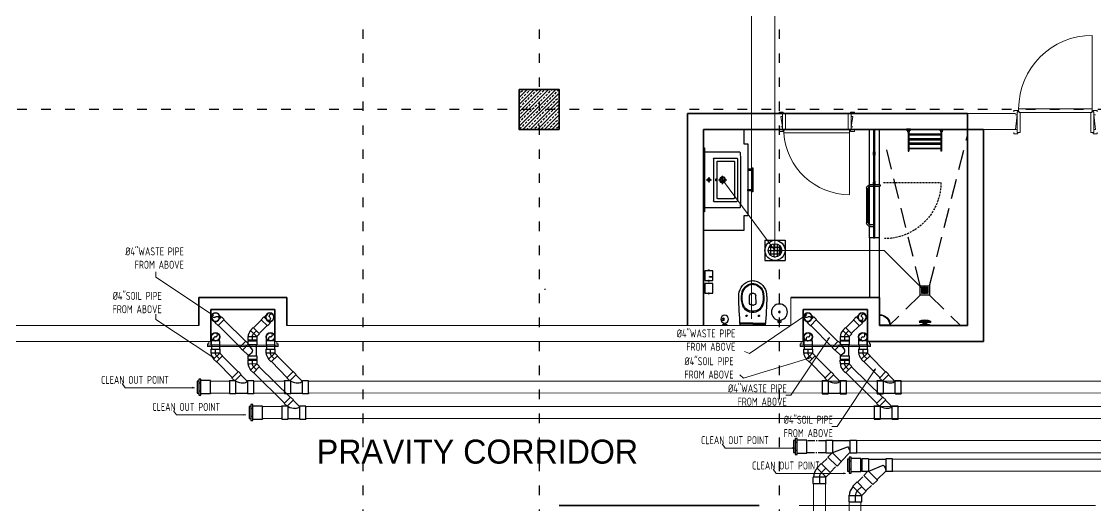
# Model space of a CAD drawing. Header units: millimetres. Extents: x 626118 to 667468, y 4481694 to 4492717.
# Drawn here: x 637444 to 638785, y 4490944 to 4491549 of the extents above; entities that cross this region are included whole.
import ezdxf

# ---------------------------------------------------------------- set-up
doc = ezdxf.new("R2010")
doc.units = ezdxf.units.MM
for name, pattern in [('ACAD_ISO03W100', [30, 12, -18]), ('CENTER2', [1.125, 0.75, -0.125, 0.125, -0.125]), ('DUZ', [500, 500]), ('HIDDEN', [0.375, 0.25, -0.125]), ('HIDDEN2', [0.1875, 0.125, -0.0625])]:
    doc.linetypes.add(name, pattern=pattern)
doc.layers.get('0').update_dxf_attribs({"color": 1, "linetype": 'DUZ'})
for name, color, linetype in [('0 MC MAHAL', 94, 'Continuous'), ('a_cam', 161, 'Continuous'), ('a_gorunus', 233, 'Continuous'), ('a_mobilya', 1, 'Continuous'), ('a_mobilya_tarama', 253, 'Continuous'), ('a_seramik', 241, 'Continuous'), ('a_seramik_tarama', 85, 'Continuous'), ('a_vitrifiye', 195, 'Continuous'), ('DR-TEXT', 3, 'Continuous'), ('DR-WASTE PIPE', 5, 'CENTER2'), ('KOLTAR_F', 145, 'Continuous'), ('PLUM FIT', 7, 'Continuous'), ('PVC', 3, 'Continuous')]:
    doc.layers.add(name, color=color, linetype=linetype)
for name, color, linetype, lineweight in [('DUVAR', 7, 'Continuous', 35), ('iç duvar', 7, 'Continuous', 50), ('KAPEN', 151, 'Continuous', 9), ('KOLON_F', 3, 'Continuous', 35), ('sabt_tef', 181, 'Continuous', 30)]:
    doc.layers.add(name, color=color, linetype=linetype, lineweight=lineweight)
doc.styles.add('din.shx', font='din.shx', dxfattribs={"width": 0.7})

# ---------------------------------------------------------------- blocks, each defined once
blk = doc.blocks.new('K210')
for p, q in [((0.04, 0.985), (0.04, 0.032)), ((0.04, 0.032), (0.047, 0.032)), ((0.047, 0.032), (0.047, 0.022)), ((0.047, 0.022), (0.953, 0.022)), ((0.953, 0.032), (0.96, 0.032)), ((0.953, 0.022), (0.953, 0.032)), ((0.96, 0.032), (0.96, 0.065))]:
    blk.add_line(p, q)
for points in [[(-0.02, 0.03), (-0.02, 0.045), (0.03, 0.045), (0.03, 0.03)], [(0.04, 0.065), (0.96, 0.065)], [(1.02, 0.03), (1.02, 0.045), (0.97, 0.045), (0.97, 0.03)], [(0.02, -0.19), (0, -0.19), (0.02, -0.01), (0, -0.01)], [(0.98, -0.19), (1, -0.19), (0.98, -0.01), (1, -0.01)], [(-0.02, -0.23), (-0.02, -0.245), (0.03, -0.245), (0.03, -0.23)], [(1.02, -0.23), (1.02, -0.245), (0.97, -0.245), (0.97, -0.23)]]:
    blk.add_lwpolyline(points)
for points in [[(0.02, 0.03), (0.045, 0.03), (0.045, 0.02), (0.06, 0.02), (0.06, -0.23), (0.02, -0.23)], [(0.98, 0.03), (0.955, 0.03), (0.955, 0.02), (0.94, 0.02), (0.94, -0.23), (0.98, -0.23)]]:
    blk.add_lwpolyline(points, close=True)
blk.add_arc((0.04, 0.065), 0.92, 0, 90)
blk = doc.blocks.new('PVC6')
for p, q in [((-86.5, 82.5), (-93, 82.5)), ((0, 82.5), (6.5, 82.5)), ((-86.5, -82.5), (-93, -82.5)), ((0, -82.5), (6.5, -82.5))]:
    blk.add_line(p, q)
blk.add_lwpolyline([(0, -89), (0, 89), (-81.5, 89, 0.4142136), (-86.5, 84), (-86.5, -84, 0.4142136), (-81.5, -89)], format="xyb", close=True)
blk = doc.blocks.new('P456')
at = {"color": 8}
blk.add_lwpolyline([(88, 88), (27, 27, 0.198912), (0, -38), (0, -124)], format="xyb", dxfattribs=at)
blk.add_arc((91, -38), 173, 135, 180)
for p, rotation in [((88, 88), 45), ((0, -124), 270)]:
    blk.add_blockref('PVC6', p, dxfattribs=dict(rotation=rotation))
blk = doc.blocks.new('PY6')
for p, q in [((-83, 204), (-83, -38)), ((202, 86), (82, -34))]:
    blk.add_line(p, q)
at = {"color": 9}
blk.add_line((82, 199), (0, 0), dxfattribs=at)
blk.add_arc((82, 82), 117, 225, 270, dxfattribs=at)
for p, rotation in [((0, 290), 90), ((205, 205), 45), ((0, -125), 270)]:
    blk.add_blockref('PVC6', p, dxfattribs=dict(rotation=rotation))
blk = doc.blocks.new('PVC4')
for p, q in [((-55, 57), (-60, 57)), ((0, 57), (5, 57)), ((-55, -57), (-60, -57)), ((0, -57), (5, -57))]:
    blk.add_line(p, q)
blk.add_lwpolyline([(0, -62), (0, 62), (-55, 62), (-55, -62)], close=True)
blk = doc.blocks.new('PY64')
for p, q in [((-82, 162), (-82, 2)), ((79, -1), (171, 91))]:
    blk.add_line(p, q)
at = {"color": 9}
for centre, radius, start, end in [((298, 60), 238, 154.7041, 180), ((142, 60), 82.9, 180, 223.6032)]:
    blk.add_arc(centre, radius, start, end, dxfattribs=at)
for name, p, rotation in [('PVC6', (0, 248), 90), ('PVC4', (170, 170), 44.9999999999999), ('PVC6', (0, -84), 270)]:
    blk.add_blockref(name, p, dxfattribs=dict(rotation=rotation))
blk = doc.blocks.new('P454')
at = {"color": 8}
blk.add_lwpolyline([(57, 57), (18, 18, 0.198912), (0, -25), (0, -80)], format="xyb", dxfattribs=at)
blk.add_arc((60, -25), 117, 135, 180)
for p, rotation in [((57, 57), 45), ((0, -80), 270)]:
    blk.add_blockref('PVC4', p, dxfattribs=dict(rotation=rotation))
blk = doc.blocks.new('P904A')
for p, q in [((-57, -57), (-57, -24)), ((57, -57), (57, -24))]:
    blk.add_line(p, q)
blk.add_circle((0, 0), 62)
at = {"color": 9}
blk.add_circle((0, 0), 57, dxfattribs=at)
for centre, start, end in [((0, -28), 90, 270), ((0, 28), 270, 90)]:
    blk.add_arc(centre, 28.5, start, end, dxfattribs=at)
at = {"rotation": 270}
blk.add_blockref('PVC4', (0, -112), dxfattribs=at)
blk = doc.blocks.new('PY4')
for p, q in [((-57, -27), (-57, 129)), ((0, 57), (51, 129)), ((57, -24), (139, 58))]:
    blk.add_line(p, q)
blk.add_arc((86, 57), 85.5, 180, 250.5288)
for p, rotation in [((0, 184), 90), ((137, 137), 45), ((0, -82), 270)]:
    blk.add_blockref('PVC4', p, dxfattribs=dict(rotation=rotation))
blk = doc.blocks.new('A$Cd5ec20cc')
at = {"layer": 'DR-WASTE PIPE', "linetype": 'Continuous', "lineweight": 18, "ltscale": 12}
for p, q in [((18.4, 123.8), (44.9, 97.4)), ((64.7, 123.6), (55.1, 114)), ((37.8, 90.3), (11.4, 116.8)), ((71.8, 116.5), (62.3, 107.2)), ((55.5, 57.9), (93.5, 20.2)), ((62.5, 65), (100.9, 27.5))]:
    blk.add_line(p, q, dxfattribs=at)
at = {"layer": 'PVC'}
for name, p, xscale, yscale, zscale, rotation in [('P904A', (7.7, 127.5), -0.08748200112126518, 0.08748200112126518, 0.08748200112126518, 45.1343432630909), ('P904A', (75.5, 127.3), -0.08748200112126518, 0.08748200112126518, 0.08748200112126518, 314.7932117919452), ('P454', (53.7, 105.5), -0.08762939043845827, 0.08762939043845827, 0.08762939043845827, 135.0000000107184), ('P454', (53.7, 66.7), -0.08762939043845827, 0.08762939043845827, 0.08762939043845827, 180.2529245815914), ('PY64', (112.9, 8.1), 0.090881797833463, 0.090881797833463, 0.090881797833463, 89.99999999999999)]:
    blk.add_blockref(name, p, dxfattribs=dict(at, xscale=xscale, yscale=yscale, zscale=zscale, rotation=rotation))
at = {"layer": 'PVC', "xscale": -0.08755647272676778, "yscale": 0.08755647272676778, "zscale": 0.08755647272676778}
blk.add_blockref('PY4', (53.7, 81.5), dxfattribs=at)
blk = doc.blocks.new('PFS4-M')
at = {"color": 9}
for p, q in [((34, 38), (16, 38)), ((34, -38), (16, -38))]:
    blk.add_line(p, q, dxfattribs=at)
for p, q in [((127, 62), (34, 62)), ((127, -62), (127, 62)), ((127, 57), (132, 57)), ((34, -62), (127, -62)), ((127, -57), (132, -57))]:
    blk.add_line(p, q)
blk.add_lwpolyline([(16, 57), (0, 57), (0, -57), (16, -57)])
blk.add_lwpolyline([(34, -76), (34, 76), (16, 76), (16, -76)], close=True)
blk = doc.blocks.new('A$C9070866a')
at = {"layer": 'iç duvar', "color": 1, "linetype": 'Continuous', "lineweight": 5}
for p, q in [((54.5, 72.2, 0), (6.4, 0)), ((54.5, 72.2, 0), (52.5, 70.3)), ((54.5, 72.2, 0), (53.4, 69.6)), ((6.4, 0), (0, 0))]:
    blk.add_line(p, q, dxfattribs=at)
blk = doc.blocks.new('new block')
at = {"layer": 'KAPEN'}
for p, q in [((105202.053, 48261.86), (105202.02, 48261.86)), ((105202.053, 48261.853), (105202.053, 48261.86)), ((105202.063, 48261.853), (105202.053, 48261.853)), ((105202.063, 48261.047), (105202.063, 48261.853)), ((105201.25, 48261.04), (105202.053, 48261.04)), ((105202.053, 48261.047), (105202.063, 48261.047)), ((105202.053, 48261.04), (105202.053, 48261.047))]:
    blk.add_line(p, q, dxfattribs=at)
for points in [[(105202.02, 48261.04), (105202.02, 48261.86)], [(105202.055, 48261.92), (105202.04, 48261.92), (105202.04, 48261.87), (105202.055, 48261.87)], [(105202.225, 48261.88), (105202.225, 48261.9), (105202.095, 48261.88), (105202.095, 48261.9)], [(105202.265, 48261.92), (105202.28, 48261.92), (105202.28, 48261.87), (105202.265, 48261.87)], [(105202.055, 48260.98), (105202.04, 48260.98), (105202.04, 48261.03), (105202.055, 48261.03)], [(105202.225, 48261.02), (105202.225, 48261), (105202.095, 48261.02), (105202.095, 48261)], [(105202.265, 48260.98), (105202.28, 48260.98), (105202.28, 48261.03), (105202.265, 48261.03)]]:
    blk.add_lwpolyline(points, dxfattribs=at)
for points in [[(105202.055, 48261.88), (105202.055, 48261.855), (105202.065, 48261.855), (105202.065, 48261.84), (105202.265, 48261.84), (105202.265, 48261.88)], [(105202.055, 48261.02), (105202.055, 48261.045), (105202.065, 48261.045), (105202.065, 48261.06), (105202.265, 48261.06), (105202.265, 48261.02)]]:
    blk.add_lwpolyline(points, close=True, dxfattribs=at)
blk.add_arc((105202.071, 48261.04), 0.822, 93.6023, 180, dxfattribs=at)
blk = doc.blocks.new('urejjnjf')
at = {"layer": 'sabt_tef'}
for p, q in [((104450.066, 49042.304), (104449.756, 49042.304)), ((104449.911, 49042.284), (104449.756, 49042.284)), ((104449.911, 49042.276), (104449.756, 49042.276)), ((104449.911, 49042.284), (104450.066, 49042.284)), ((104449.911, 49042.276), (104450.066, 49042.276)), ((104449.846, 49042.184), (104449.822, 49042.184)), ((104449.834, 49042.195), (104449.834, 49042.184)), ((104449.834, 49042.173), (104449.834, 49042.184)), ((104449.976, 49042.184), (104450.001, 49042.184)), ((104449.989, 49042.195), (104449.989, 49042.184)), ((104449.989, 49042.173), (104449.989, 49042.184)), ((104449.87, 49042.02), (104449.872, 49041.935)), ((104449.911, 49042.051), (104449.9, 49042.051)), ((104449.911, 49042.051), (104449.923, 49042.051)), ((104449.953, 49042.02), (104449.95, 49041.935)), ((104449.911, 49041.901), (104449.907, 49041.901)), ((104449.907, 49041.901), (104449.911, 49041.901)), ((104449.915, 49041.901), (104449.911, 49041.901)), ((104449.911, 49041.901), (104449.915, 49041.901))]:
    blk.add_line(p, q, dxfattribs=at)
for centre, major_axis, start_param, end_param in [((104454.736, 49041.852), (3.536, 3.536), 2.265542, 2.338186), ((104445.087, 49041.852), (-3.536, 3.536), 3.944999, 4.017643), ((104449.911, 49042.014), (0.0919, 0.0919), 0.785398, 1.997007), ((104449.834, 49042.184), (-0.0053, 0.0053), 3.926991, 7.068583), ((104449.834, 49042.184), (0.0053, 0.0053), 2.356194, 5.497787), ((104449.911, 49042.014), (-0.0919, 0.0919), 4.286178, 5.497787), ((104449.989, 49042.184), (-0.0053, 0.0053), 3.926991, 7.068583), ((104449.989, 49042.184), (0.0053, 0.0053), 2.356194, 5.497787), ((104450.07, 49041.955), (0.212, 0.212), 1.997007, 2.51551), ((104450.07, 49041.955), (0.205, 0.205), 2.057267, 2.51551), ((104449.9, 49042.015), (-0.0778, 0.0778), -0.884575, 0.555132), ((104449.9, 49042.021), (0.0212, 0.0212), 0.785398, 2.385987), ((104449.922, 49042.015), (0.0778, 0.0778), 5.728053, 7.16776), ((104449.923, 49042.021), (-0.0212, 0.0212), 3.897198, 5.497787), ((104449.752, 49041.955), (0.205, 0.205), 5.338472, 5.796715), ((104449.752, 49041.955), (0.212, 0.212), 5.338472, 5.856974), ((104449.926, 49041.931), (-0.134, 0.134), 0.731068, 1.971798), ((104449.926, 49041.931), (0.109, 0.109), 2.51551, 3.542594), ((104449.926, 49041.931), (-0.102, 0.102), 0.944713, 1.971798), ((104449.907, 49041.936), (-0.0247, 0.0247), 0.815191, 2.356194), ((104449.915, 49041.936), (0.0247, 0.0247), 3.926991, 5.467994), ((104449.896, 49041.931), (-0.102, 0.102), 2.740591, 3.767676), ((104449.896, 49041.931), (-0.109, 0.109), 2.740591, 3.767676), ((104449.896, 49041.931), (0.134, 0.134), 4.311388, 5.552117), ((104449.911, 49041.894), (0.106, 0.106), 3.542594, 3.926991), ((104449.911, 49041.894), (0.0806, 0.0806), 3.542594, 3.926991), ((104449.911, 49041.894), (0.0735, 0.0735), 3.542594, 3.926991), ((104449.911, 49041.894), (-0.0735, 0.0735), 2.356194, 2.740591), ((104449.911, 49041.894), (-0.0806, 0.0806), 2.356194, 2.740591), ((104449.911, 49041.894), (-0.106, 0.106), 2.356194, 2.740591)]:
    blk.add_ellipse(centre, major_axis=major_axis, ratio=1, start_param=start_param, end_param=end_param, dxfattribs=at)
blk = doc.blocks.new('FD')
at = {"layer": 'PLUM FIT'}
h = blk.add_hatch(dxfattribs=at)
h.set_pattern_fill('NET', color=56, scale=7.714286, angle=90, style=0)
h.set_pattern_definition([(90, (7609.1601, 24196.6292), (0.964285714, -1e-13), []), (360, (7609.1601, 24196.6292), (-1e-13, -0.964285714), [])])
h.paths.add_polyline_path([(-1.93, 0, 1), (1.93, 0, 1)])
at = {"layer": 'PLUM FIT', "color": 1}
for p, q in [((-2.89, 2.89), (2.89, 2.89)), ((-2.89, 2.89), (-2.89, -2.89)), ((2.89, 2.89), (2.89, -2.89)), ((-2.89, -2.89), (2.89, -2.89))]:
    blk.add_line(p, q, dxfattribs=at)
for radius in [2.89, 1.93]:
    blk.add_circle((0, 0), radius, dxfattribs=at)

msp = doc.modelspace()

# ---------------------------------------------------------------- hatches: boundary and pattern name
at = {"layer": 'KOLTAR_F'}
h = msp.add_hatch(dxfattribs=at)
h.set_pattern_fill('ANSI33', color=256, style=0)
h.set_pattern_definition([(45, (-22517.995, -12948.142), (-4.4901280605, 4.4901280605), []), (45, (-22513.505, -12948.142), (-4.4901280605, 4.4901280605), [3.175, -1.5875])])
h.paths.add_polyline_path([(638065.48, 4491464.33), (638115.48, 4491464.33), (638115.48, 4491414.33), (638065.48, 4491414.33)])

# ---------------------------------------------------------------- linework, layer by layer
at = {"color": 232, "linetype": 'ACAD_ISO03W100'}
for p, q in [((637870.48, 4492079.33), (637870.48, 4488949.33)), ((638090.48, 4492079.33), (638090.48, 4488949.33)), ((638390.48, 4492079.33), (638390.48, 4488949.33)), ((641170.48, 4491439.33), (637230.48, 4491439.33))]:
    msp.add_line(p, q, dxfattribs=at)
msp.add_line((638351.14, 4491337.72), (638351.14, 4491339.22))
at = {"layer": 'a_cam'}
for p, q in [((638508.53, 4491350.68), (638508.53, 4491414.33)), ((638509.33, 4491414.33), (638509.33, 4491350.68)), ((638508.53, 4491385.48), (638509.33, 4491385.48)), ((638509.33, 4491350.68), (638508.53, 4491350.68)), ((638508.53, 4491348.88), (638509.33, 4491348.88)), ((638508.53, 4491279.68), (638508.53, 4491348.88)), ((638509.33, 4491348.88), (638509.33, 4491279.68)), ((638509.33, 4491279.68), (638508.53, 4491279.68))]:
    msp.add_line(p, q, dxfattribs=at)
at = {"layer": 'a_gorunus'}
for p, q in [((638503.08, 4491345.06), (638503.08, 4491414.33)), ((638515.48, 4491345.18), (638515.48, 4491414.33)), ((638503.08, 4491295.41), (638503.08, 4491342.95)), ((638515.48, 4491278.68), (638515.48, 4491343.18)), ((638503.08, 4491278.68), (638503.08, 4491293.31)), ((638503.08, 4491278.68), (638503.08, 4491204.33, 0))]:
    msp.add_line(p, q, dxfattribs=at)
at = {"layer": 'a_mobilya'}
for p, q in [((638499.63, 4491340.68), (638499.63, 4491297.68)), ((638501.63, 4491297.68), (638501.63, 4491340.68)), ((638508.53, 4491345.18), (638504.13, 4491345.18)), ((638504.13, 4491343.18), (638508.53, 4491343.18)), ((638515.63, 4491345.18), (638509.33, 4491345.18)), ((638509.33, 4491343.18), (638515.63, 4491343.18)), ((638508.53, 4491295.18), (638504.13, 4491295.18)), ((638504.13, 4491293.18), (638508.53, 4491293.18))]:
    msp.add_line(p, q, dxfattribs=at)
at = {"layer": 'a_mobilya', "extrusion": (0, 0, -1)}
for centre, major_axis, start_param, end_param in [((638504.13, 4491340.68), (-3.18, -3.18), 0.7853982, 2.3561945), ((638504.13, 4491340.68), (-1.77, -1.77), 0.7853982, 2.3561945), ((638515.63, 4491344.18), (-0.707, -0.707), 2.3561945, 5.4977871), ((638504.13, 4491297.68), (-3.18, 3.18), 3.9269908, 5.4977871), ((638504.13, 4491297.68), (-1.77, 1.77), 3.9269908, 5.4977871)]:
    msp.add_ellipse(centre, major_axis=major_axis, ratio=1, start_param=start_param, end_param=end_param, dxfattribs=at)
at = {"layer": 'a_mobilya_tarama', "linetype": 'HIDDEN2', "ltscale": 200}
for p, q in [((638566.53, 4491218.88), (638522.38, 4491398.91)), ((638578.03, 4491218.88), (638625.48, 4491406.23)), ((638566.53, 4491207.38), (638527.88, 4491169.33)), ((638568.52, 4491217.08), (638569.02, 4491217.08)), ((638568.52, 4491209.08), (638568.52, 4491217.08)), ((638569.02, 4491209.08), (638568.52, 4491209.08)), ((638569.02, 4491217.08), (638569.02, 4491209.08)), ((638569.68, 4491217.08), (638570.18, 4491217.08)), ((638569.68, 4491209.08), (638569.68, 4491217.08)), ((638570.18, 4491209.08), (638569.68, 4491209.08)), ((638570.18, 4491217.08), (638570.18, 4491209.08)), ((638570.85, 4491217.13), (638571.35, 4491217.13)), ((638570.85, 4491209.13), (638570.85, 4491217.13)), ((638571.35, 4491209.13), (638570.85, 4491209.13)), ((638571.35, 4491217.13), (638571.35, 4491209.13)), ((638572, 4491217.08), (638572.5, 4491217.08)), ((638572, 4491209.08), (638572, 4491217.08)), ((638572.5, 4491209.08), (638572, 4491209.08)), ((638572.5, 4491217.08), (638572.5, 4491209.08)), ((638573.17, 4491217.13), (638573.67, 4491217.13)), ((638573.17, 4491209.13), (638573.17, 4491217.13)), ((638573.67, 4491209.13), (638573.17, 4491209.13)), ((638573.67, 4491217.13), (638573.67, 4491209.13)), ((638574.31, 4491217.13), (638574.81, 4491217.13)), ((638574.31, 4491209.13), (638574.31, 4491217.13)), ((638574.81, 4491209.13), (638574.31, 4491209.13)), ((638574.81, 4491217.13), (638574.81, 4491209.13)), ((638575.45, 4491217.13), (638575.95, 4491217.13)), ((638575.45, 4491209.13), (638575.45, 4491217.13)), ((638575.95, 4491209.13), (638575.45, 4491209.13)), ((638575.95, 4491217.13), (638575.95, 4491209.13)), ((638578.03, 4491207.38), (638616.68, 4491169.33))]:
    msp.add_line(p, q, dxfattribs=at)
at = {"layer": 'a_seramik'}
for p, q in [((638346.14, 4491414.33), (638346.14, 4491396.22)), ((638346.14, 4491396.22), (638351.14, 4491396.22)), ((638351.14, 4491396.22), (638351.14, 4491306.22)), ((638346.14, 4491306.22), (638346.14, 4491288.12)), ((638351.14, 4491306.22), (638346.14, 4491306.22)), ((638346.14, 4491288.12), (638295.97, 4491288.12)), ((638515.48, 4491278.68), (638503.08, 4491278.68)), ((638515.48, 4491204.33), (638515.48, 4491278.68))]:
    msp.add_line(p, q, dxfattribs=at)
at = {"layer": 'a_seramik_tarama'}
for p, q in [((638503.08, 4491332.48), (638501.63, 4491332.48)), ((638503.08, 4491302.48), (638501.63, 4491302.48))]:
    msp.add_line(p, q, dxfattribs=at)
at = {"layer": 'a_vitrifiye'}
for p, q in [((638296.14, 4491311.22), (638296.14, 4491391.22)), ((638508.18, 4491382.28), (638508.18, 4491386.28)), ((638508.48, 4491382.28), (638508.18, 4491382.28)), ((638508.48, 4491385.98), (638508.48, 4491382.28)), ((638509.38, 4491382.28), (638509.38, 4491385.98)), ((638509.68, 4491382.28), (638509.38, 4491382.28)), ((638509.68, 4491386.28), (638509.68, 4491382.28)), ((638508.18, 4491350.68), (638508.18, 4491349.68)), ((638509.68, 4491350.68), (638508.18, 4491350.68)), ((638508.18, 4491349.68), (638509.68, 4491349.68)), ((638509.38, 4491349.38), (638508.48, 4491349.38)), ((638508.48, 4491349.38), (638508.48, 4491345.68)), ((638509.38, 4491345.68), (638509.38, 4491349.38)), ((638509.68, 4491349.68), (638509.68, 4491350.68)), ((638509.68, 4491349.68), (638509.68, 4491345.68)), ((638508.18, 4491279.68), (638509.68, 4491279.68)), ((638508.18, 4491279.68), (638509.68, 4491279.68)), ((638508.18, 4491278.68), (638509.68, 4491278.68)), ((638509.68, 4491278.68), (638508.18, 4491278.68)), ((638509.68, 4491279.68), (638509.68, 4491278.68)), ((638097.45, 4491214.65), (638098.45, 4491214.65))]:
    msp.add_line(p, q, dxfattribs=at)
at = {"layer": 'a_vitrifiye', "linetype": 'HIDDEN', "ltscale": 10}
for p, q in [((638508.18, 4491345.68), (638508.18, 4491349.68)), ((638520.58, 4491347.8), (638592.43, 4491347.8))]:
    msp.add_line(p, q, dxfattribs=at)
at = {"layer": 'a_vitrifiye', "linetype": 'HIDDEN'}
for p, q in [((638508.18, 4491345.68), (638508.48, 4491345.68)), ((638509.68, 4491345.68), (638509.38, 4491345.68))]:
    msp.add_line(p, q, dxfattribs=at)
at = {"layer": 'a_vitrifiye', "linetype": 'HIDDEN', "ltscale": 10, "extrusion": (0, 0, -1)}
msp.add_ellipse((638521.84, 4491348.4), major_axis=(-49.92, 49.92), ratio=1, start_param=2.3646988, end_param=3.9284367, dxfattribs=at)
at = {"layer": 'DR-WASTE PIPE', "linetype": 'Continuous', "lineweight": 18, "ltscale": 12}
for p, q in [((637716.55, 4491142.64), (637690.12, 4491169.07)), ((637697.15, 4491176.14), (637723.6, 4491149.7)), ((637743.46, 4491175.91), (637733.81, 4491166.33)), ((637750.48, 4491168.83), (637741.03, 4491159.45)), ((637741.23, 4491117.28), (637779.58, 4491079.8)), ((637734.2, 4491110.19), (637772.25, 4491072.47)), ((637768.76, 4491067.86, 0), (637745.79, 4491067.86, 0)), ((641075.48, 4491067.9, 0), (637800.47, 4491067.9, 0)), ((637745.79, 4491052.95, -0.01), (637768.76, 4491052.95, -0.01)), ((641075.48, 4491052.89), (637799.88, 4491052.89)), ((641075.48, 4491025.37, 0), (638486.91, 4491025.37, 0)), ((641075.48, 4491010.37, 0.01), (638487.5, 4491010.37, 0.01)), ((638433.18, 4490565.9), (638433.18, 4490971.76)), ((638448.18, 4490565.9), (638448.18, 4490971.76))]:
    msp.add_line(p, q, dxfattribs=at)
at = {"layer": 'DR-WASTE PIPE', "color": 6, "ltscale": 12}
for p, q in [((637681.27, 4491144.82), (637681.27, 4491140.05)), ((637691.24, 4491144.82), (637691.24, 4491140.05)), ((637749.91, 4491144.85), (637749.91, 4491140.07)), ((637759.88, 4491144.85), (637759.88, 4491140.07)), ((638421.52, 4491144.77), (638421.52, 4491139.99)), ((638431.5, 4491144.77), (638431.5, 4491139.99)), ((638490.16, 4491144.79), (638490.16, 4491140.02)), ((638500.13, 4491144.79), (638500.13, 4491140.02)), ((637780.37, 4491099.69, 0), (637780.32, 4491099.69, 0)), ((637794.85, 4491099.69, 0), (637794.74, 4491099.69, 0)), ((638448.46, 4491025.36, 0), (638425.49, 4491025.36, 0)), ((638425.49, 4491010.44, -0.01), (638448.46, 4491010.45, -0.01)), ((638443.76, 4490996.77, 0), (638451.61, 4491004.62, 0)), ((638454.38, 4490986.14, 0), (638462.23, 4490993.99, 0)), ((638488.51, 4490973.76, 0), (638496.35, 4490981.61, 0)), ((638499.13, 4490963.14, -0.01), (638506.98, 4490970.98, -0.01))]:
    msp.add_line(p, q, dxfattribs=at)
at = {"layer": 'DR-WASTE PIPE', "color": 6, "linetype": 'Continuous', "lineweight": 18, "ltscale": 12}
for p, q in [((637694.99, 4491130.92), (637714.22, 4491111.65, 0)), ((637763.68, 4491130.89), (637782.91, 4491111.63, 0)), ((638435.25, 4491130.86), (638454.48, 4491111.6, 0)), ((638503.94, 4491130.83), (638523.17, 4491111.57, 0)), ((637687.99, 4491123.8), (637706.95, 4491104.28, 0)), ((637756.62, 4491123.82), (637775.59, 4491104.3, 0)), ((638428.24, 4491123.74), (638447.21, 4491104.22, 0)), ((638496.99, 4491123.65), (638515.95, 4491104.13, 0)), ((637703.82, 4491099.69, 0), (637680.86, 4491099.69, 0)), ((637772.46, 4491099.69, 0), (637734, 4491099.69, 0)), ((641075.48, 4491099.69, 0), (637802.63, 4491099.69, 0)), ((637802.63, 4491084.81, -0.01), (641075.48, 4491085.65, -0.02)), ((637680.86, 4491084.78, -0.01), (637703.82, 4491084.78, -0.01)), ((637734, 4491084.79, -0.01), (637772.46, 4491084.8, -0.01)), ((639924.34, 4491002.37), (638532.25, 4491002.37)), ((639924.34, 4490987.36), (638531.66, 4490987.36)), ((638477.9, 4490948.75, 0), (638477.9, 4490631.83, 0)), ((638492.6, 4490631.83, -0.01), (638492.52, 4490948.75, -0.01))]:
    msp.add_line(p, q, dxfattribs=at)
at = {"layer": 'DUVAR'}
for p, q in [((638625.48, 4491434.33), (638275.97, 4491434.33)), ((638275.97, 4491434.33), (638275.97, 4491169.33)), ((638625.48, 4491434.33), (638517.49, 4491434.33)), ((638625.48, 4491434.33), (638625.48, 4491169.33)), ((638645.48, 4491414.33), (638295.97, 4491414.33)), ((638295.97, 4491414.33), (638295.97, 4491169.33)), ((638645.48, 4491414.33), (638645.48, 4491149.33)), ((638295.97, 4491398.12), (638295.97, 4491288.12)), ((638645.48, 4491378.29), (638645.48, 4491203.29)), ((637665.48, 4491204.33), (637775.48, 4491204.33)), ((637665.48, 4491204.33), (637665.48, 4491169.33)), ((637775.48, 4491204.33), (637775.48, 4491169.33)), ((638515.48, 4491204.33), (638404.98, 4491204.33, 0)), ((638515.48, 4491204.33), (638515.48, 4491169.33)), ((637760.48, 4491189.33), (637680.48, 4491189.33)), ((637680.48, 4491189.33), (637680.48, 4491149.33)), ((637760.48, 4491189.33), (637760.48, 4491149.33)), ((638500.48, 4491189.33), (638420.48, 4491189.33)), ((638420.48, 4491189.33), (638420.48, 4491149.33)), ((638500.48, 4491189.33), (638500.48, 4491149.33)), ((638515.48, 4491169.33), (638625.48, 4491169.33)), ((638645.48, 4491149.33), (638500.48, 4491149.33)), ((638365.48, 4490944.33), (638115.48, 4490944.33))]:
    msp.add_line(p, q, dxfattribs=at)
at = {"layer": 'iç duvar', "color": 6, "linetype": 'Continuous', "lineweight": 5}
msp.add_line((638355.86, 4491177.69), (638355.86, 4492295.68), dxfattribs=at)
at = {"layer": 'iç duvar', "color": 5, "linetype": 'Continuous', "lineweight": 5}
for p, q in [((638385.14, 4491263.13), (638385.14, 4492155.65)), ((638319.64, 4491351.22), (638385.14, 4491263.13)), ((638521.35, 4491263.13), (638385.14, 4491263.13)), ((638521.35, 4491263.13), (638571.35, 4491213.13))]:
    msp.add_line(p, q, dxfattribs=at)
at = {"layer": 'iç duvar', "color": 7, "lineweight": 18}
for p, q in [((638685.49, 4491434.33), (638625.48, 4491434.33)), ((638685.49, 4491414.33), (638645.48, 4491414.33)), ((638404.98, 4491169.33, 0), (638404.98, 4491204.33, 0)), ((637665.48, 4491169.33), (637345.48, 4491169.33)), ((638404.98, 4491169.33), (637775.48, 4491169.33)), ((637680.48, 4491149.33), (637345.48, 4491149.33)), ((638420.48, 4491149.33), (637760.48, 4491149.33))]:
    msp.add_line(p, q, dxfattribs=at)
at = {"layer": 'iç duvar', "color": 252, "linetype": 'Continuous', "lineweight": 5, "true_color": 0x939598}
msp.add_line((638785.48, 4490944.33), (638415.48, 4490944.33), dxfattribs=at)
at = {"layer": 'KAPEN'}
msp.add_line((638388.65, 4491434.33), (638474.85, 4491434.33), dxfattribs=at)
for points in [[(637680.48, 4491144.83), (637676.48, 4491144.83), (637676.48, 4491146.33), (637677.98, 4491146.33), (637677.98, 4491149.33), (637680.48, 4491149.33), (637680.48, 4491144.83)], [(637760.48, 4491144.83), (637764.48, 4491144.83), (637764.48, 4491146.33), (637762.98, 4491146.33), (637762.98, 4491149.33), (637760.48, 4491149.33), (637760.48, 4491144.83)], [(637760.48, 4491144.83), (637764.48, 4491144.83), (637764.48, 4491146.33), (637762.98, 4491146.33), (637762.98, 4491149.33), (637760.48, 4491149.33), (637760.48, 4491144.83)], [(638420.48, 4491144.83), (638416.48, 4491144.83), (638416.48, 4491146.33), (638417.98, 4491146.33), (638417.98, 4491149.33), (638420.48, 4491149.33), (638420.48, 4491144.83)], [(638500.48, 4491144.83), (638504.48, 4491144.83), (638504.48, 4491146.33), (638502.98, 4491146.33), (638502.98, 4491149.33), (638500.48, 4491149.33), (638500.48, 4491144.83)], [(638500.48, 4491144.83), (638504.48, 4491144.83), (638504.48, 4491146.33), (638502.98, 4491146.33), (638502.98, 4491149.33), (638500.48, 4491149.33), (638500.48, 4491144.83)]]:
    msp.add_lwpolyline(points, close=True, dxfattribs=at)
for points in [[(637720.48, 4491144.83), (637676.48, 4491144.83), (637676.48, 4491142.83), (637720.48, 4491142.83)], [(637720.48, 4491144.83), (637764.48, 4491144.83), (637764.48, 4491142.83), (637720.48, 4491142.83)], [(638460.48, 4491144.83), (638416.48, 4491144.83), (638416.48, 4491142.83), (638460.48, 4491142.83)], [(638460.48, 4491144.83), (638504.48, 4491144.83), (638504.48, 4491142.83), (638460.48, 4491142.83)]]:
    msp.add_lwpolyline(points, dxfattribs=at)
at = {"layer": 'KOLON_F'}
msp.add_lwpolyline([(638065.48, 4491464.33), (638115.48, 4491464.33), (638115.48, 4491414.33), (638065.48, 4491414.33)], close=True, dxfattribs=at)
at = {"layer": 'sabt_tef'}
for p, q in [((638554.28, 4491414.45), (638549.28, 4491414.45)), ((638549.28, 4491414.45), (638549.28, 4491413.45)), ((638549.28, 4491413.45), (638554.28, 4491413.45)), ((638550.78, 4491413.45), (638550.78, 4491411.45)), ((638550.78, 4491411.45), (638552.78, 4491411.45)), ((638551.28, 4491411.45), (638551.28, 4491386.95)), ((638552.28, 4491411.45), (638552.28, 4491386.95)), ((638552.28, 4491408.45), (638552.28, 4491407.45)), ((638592.28, 4491408.45), (638552.28, 4491408.45)), ((638552.28, 4491407.45), (638592.28, 4491407.45)), ((638552.78, 4491413.45), (638552.78, 4491411.45)), ((638554.28, 4491413.45), (638554.28, 4491414.45)), ((638590.28, 4491414.45), (638595.28, 4491414.45)), ((638590.28, 4491413.45), (638590.28, 4491414.45)), ((638595.28, 4491413.45), (638590.28, 4491413.45)), ((638591.78, 4491413.45), (638591.78, 4491411.45)), ((638593.78, 4491411.45), (638591.78, 4491411.45)), ((638592.28, 4491411.45), (638592.28, 4491386.95)), ((638592.28, 4491407.45), (638592.28, 4491408.45)), ((638593.28, 4491411.45), (638593.28, 4491386.95)), ((638593.78, 4491413.45), (638593.78, 4491411.45)), ((638595.28, 4491414.45), (638595.28, 4491413.45)), ((638552.28, 4491402.45), (638552.28, 4491401.45)), ((638592.28, 4491402.45), (638552.28, 4491402.45)), ((638552.28, 4491401.45), (638592.28, 4491401.45)), ((638552.28, 4491396.95), (638552.28, 4491395.95)), ((638592.28, 4491396.95), (638552.28, 4491396.95)), ((638552.28, 4491395.95), (638592.28, 4491395.95)), ((638592.28, 4491401.45), (638592.28, 4491402.45)), ((638592.28, 4491395.95), (638592.28, 4491396.95)), ((638296.14, 4491391.22), (638297.14, 4491391.22)), ((638296.14, 4491316.92), (638296.14, 4491385.52)), ((638296.84, 4491386.22), (638340.94, 4491386.22)), ((638297.14, 4491391.22), (638297.14, 4491311.22)), ((638551.28, 4491386.95), (638552.28, 4491386.95)), ((638552.28, 4491389.95), (638552.28, 4491390.95)), ((638552.28, 4491390.95), (638592.28, 4491390.95)), ((638592.28, 4491389.95), (638552.28, 4491389.95)), ((638592.28, 4491390.95), (638592.28, 4491389.95)), ((638593.28, 4491386.95), (638592.28, 4491386.95)), ((638308.14, 4491377.52), (638308.14, 4491324.92)), ((638308.84, 4491378.22), (638337.44, 4491378.22)), ((638312.64, 4491373.92), (638312.64, 4491328.52)), ((638313.34, 4491374.62), (638333.84, 4491374.62)), ((638334.54, 4491373.92), (638334.54, 4491328.52)), ((638338.14, 4491377.52), (638338.14, 4491324.92)), ((638302.64, 4491354.49), (638302.64, 4491347.96)), ((638319.64, 4491345.97), (638319.64, 4491356.47)), ((638356.14, 4491364.72), (638351.14, 4491364.72)), ((638351.14, 4491363.22), (638356.14, 4491363.22)), ((638356.14, 4491366.22), (638357.64, 4491366.22)), ((638356.14, 4491336.22), (638356.14, 4491366.22)), ((638356.14, 4491363.22), (638356.14, 4491364.72)), ((638357.64, 4491366.22), (638357.64, 4491336.22)), ((638299.38, 4491351.22), (638305.9, 4491351.22)), ((638314.39, 4491351.22), (638324.89, 4491351.22)), ((638313.34, 4491327.82), (638333.84, 4491327.82)), ((638351.14, 4491339.22), (638356.14, 4491339.22)), ((638356.14, 4491337.72), (638351.14, 4491337.72)), ((638356.14, 4491339.22), (638356.14, 4491337.72)), ((638357.64, 4491336.22), (638356.14, 4491336.22)), ((638340.94, 4491316.22), (638296.84, 4491316.22)), ((638308.84, 4491324.22), (638337.44, 4491324.22)), ((638297.14, 4491311.22), (638296.14, 4491311.22)), ((638295.97, 4491230.15), (638295.97, 4491233.15)), ((638295.97, 4491233.15), (638296.97, 4491233.15)), ((638296.97, 4491233.15), (638296.97, 4491230.15)), ((638297.47, 4491237.65), (638297.47, 4491225.65)), ((638307.47, 4491237.65), (638297.47, 4491237.65)), ((638301.97, 4491237.65), (638301.97, 4491238.65)), ((638301.97, 4491238.65), (638302.97, 4491238.65)), ((638302.97, 4491237.65), (638301.97, 4491237.65)), ((638302.97, 4491238.65), (638302.97, 4491237.65)), ((638307.47, 4491225.65), (638307.47, 4491237.65)), ((638296.97, 4491230.15), (638295.97, 4491230.15)), ((638296.97, 4491231.9), (638297.47, 4491231.9)), ((638296.97, 4491231.4), (638296.97, 4491231.9)), ((638297.47, 4491231.4), (638296.97, 4491231.4)), ((638297.47, 4491225.65), (638307.47, 4491225.65)), ((638297.47, 4491221.65), (638297.47, 4491209.65)), ((638307.47, 4491221.65), (638297.47, 4491221.65)), ((638301.97, 4491225.65), (638301.97, 4491224.65)), ((638302.97, 4491225.65), (638301.97, 4491225.65)), ((638301.97, 4491224.65), (638302.97, 4491224.65)), ((638301.97, 4491221.65), (638301.97, 4491222.65)), ((638301.97, 4491222.65), (638302.97, 4491222.65)), ((638302.97, 4491221.65), (638301.97, 4491221.65)), ((638302.97, 4491224.65), (638302.97, 4491225.65)), ((638302.97, 4491222.65), (638302.97, 4491221.65)), ((638303.5, 4491230.63), (638306.5, 4491230.63)), ((638303.5, 4491229.63), (638303.5, 4491230.63)), ((638306.5, 4491229.63), (638303.5, 4491229.63)), ((638306.5, 4491231.03), (638306.5, 4491230.63)), ((638306.5, 4491229.63), (638306.5, 4491229.23)), ((638307.47, 4491209.65), (638307.47, 4491221.65)), ((638295.97, 4491214.15), (638295.97, 4491217.15)), ((638295.97, 4491217.15), (638296.97, 4491217.15)), ((638296.97, 4491214.15), (638295.97, 4491214.15)), ((638296.97, 4491217.15), (638296.97, 4491214.15)), ((638296.97, 4491215.9), (638297.47, 4491215.9)), ((638296.97, 4491215.4), (638296.97, 4491215.9)), ((638297.47, 4491215.4), (638296.97, 4491215.4)), ((638297.47, 4491209.65), (638307.47, 4491209.65)), ((638301.97, 4491209.65), (638301.97, 4491208.65)), ((638302.97, 4491209.65), (638301.97, 4491209.65)), ((638301.97, 4491208.65), (638302.97, 4491208.65)), ((638302.97, 4491208.65), (638302.97, 4491209.65)), ((638515.48, 4491205.52), (638515.48, 4491218.92)), ((638566.53, 4491218.88), (638578.03, 4491218.88)), ((638566.53, 4491207.38), (638566.53, 4491218.88)), ((638578.03, 4491207.38), (638566.53, 4491207.38)), ((638578.03, 4491218.88), (638578.03, 4491207.38)), ((638319.6, 4491169.93), (638319.6, 4491169.33)), ((638325.07, 4491169.93), (638319.6, 4491169.93)), ((638325.07, 4491169.33), (638319.6, 4491169.33)), ((638319.88, 4491170.34), (638319.88, 4491169.93)), ((638319.88, 4491170.34), (638324.78, 4491170.34)), ((638321.33, 4491170.54), (638321.34, 4491172.32)), ((638323.33, 4491170.54), (638323.34, 4491172.32)), ((638324.78, 4491170.34), (638324.78, 4491169.93)), ((638325.07, 4491169.93), (638325.07, 4491169.33)), ((638388.51, 4491175.59), (638388.51, 4491173.52)), ((638392.76, 4491175.59), (638388.51, 4491175.59)), ((638388.51, 4491173.52), (638392.76, 4491173.52)), ((638392.76, 4491173.52), (638392.76, 4491175.59)), ((638528.88, 4491169.33), (638515.48, 4491169.33)), ((638528.39, 4491169.83), (638515.98, 4491169.83)), ((638565.28, 4491174.83), (638579.28, 4491174.83)), ((638571.78, 4491172.83), (638565.28, 4491172.83)), ((638579.28, 4491172.83), (638565.28, 4491172.83)), ((638566.28, 4491170.33), (638571.08, 4491170.33)), ((638566.28, 4491169.33), (638566.28, 4491170.33)), ((638578.28, 4491169.33), (638566.28, 4491169.33)), ((638570.28, 4491172.33), (638571.78, 4491172.33)), ((638570.28, 4491170.33), (638570.28, 4491172.33)), ((638571.08, 4491170.33), (638570.28, 4491170.33)), ((638571.08, 4491169.33), (638571.08, 4491171.83)), ((638571.08, 4491171.83), (638571.28, 4491171.83)), ((638571.28, 4491171.83), (638571.08, 4491171.83)), ((638571.08, 4491171.83), (638571.08, 4491169.33)), ((638573.48, 4491169.33), (638571.08, 4491169.33)), ((638571.08, 4491169.33), (638573.48, 4491169.33)), ((638571.28, 4491171.83), (638571.28, 4491170.83)), ((638571.28, 4491169.83), (638571.28, 4491171.83)), ((638573.28, 4491169.83), (638571.28, 4491169.83)), ((638571.78, 4491171.69), (638571.78, 4491172.83)), ((638571.78, 4491171.69), (638571.78, 4491172.83)), ((638579.28, 4491172.83), (638572.78, 4491172.83)), ((638572.78, 4491172.83), (638572.78, 4491171.69)), ((638572.78, 4491172.83), (638572.78, 4491171.69)), ((638572.78, 4491172.33), (638574.28, 4491172.33)), ((638573.28, 4491170.83), (638573.28, 4491171.83)), ((638573.28, 4491171.83), (638573.48, 4491171.83)), ((638573.48, 4491171.83), (638573.28, 4491171.83)), ((638573.28, 4491171.83), (638573.28, 4491169.83)), ((638573.48, 4491171.83), (638573.48, 4491169.33)), ((638573.48, 4491169.33), (638573.48, 4491171.83)), ((638574.28, 4491170.33), (638573.48, 4491170.33)), ((638573.48, 4491170.33), (638578.28, 4491170.33)), ((638574.28, 4491172.33), (638574.28, 4491170.33)), ((638578.28, 4491170.33), (638578.28, 4491169.33)), ((638579.28, 4491174.83), (638579.28, 4491172.83)), ((638579.28, 4491174.83), (638579.28, 4491172.83))]:
    msp.add_line(p, q, dxfattribs=at)
at = {"layer": 'sabt_tef', "extrusion": (0, 0, -1)}
for centre, major_axis, ratio, start_param, end_param in [((638296.84, 4491385.52), (0.495, 0.495), 1, 3.9269908, 5.4977871), ((638340.94, 4491385.52), (0.495, 0.495), 1, -0.7853982, 0.7512439), ((637165.68, 4491351.22), (-831.88, 831.88), 1, 2.3270148, 2.3853742), ((638308.84, 4491377.52), (0.495, 0.495), 1, 3.9269908, 5.4977871), ((638313.34, 4491373.92), (0.495, 0.495), 1, 3.9269908, 5.4977871), ((638333.84, 4491373.92), (0.495, 0.495), 1, -0.7853982, 0.7853982), ((638337.44, 4491377.52), (0.495, 0.495), 1, -0.7853982, 0.7853982), ((638319.64, 4491351.22), (-2.65, 2.65), 1, 3.9269908, 10.2101761), ((638319.64, 4491351.22), (-1.84, 1.84), 1, 3.9269908, 10.2101761), ((638302.64, 4491351.22), (-1.24, 1.24), 1, 3.9269908, 10.2101761), ((638311.24, 4491351.22), (0, 1.23), 0.3211679, 0, 6.2831853), ((638313.34, 4491328.52), (-0.495, 0.495), 1, 3.9269908, 5.4977871), ((638333.84, 4491328.52), (-0.495, 0.495), 1, 2.3561945, 3.9269908), ((638296.84, 4491316.92), (-0.495, 0.495), 1, 3.9269908, 5.4977871), ((638308.84, 4491324.92), (-0.495, 0.495), 1, 3.9269908, 5.4977871), ((638337.44, 4491324.92), (-0.495, 0.495), 1, 2.3561945, 3.9269908), ((638340.94, 4491316.92), (0.495, 0.495), 1, 0.8195531, 2.3561945), ((638306.5, 4491230.13), (0.636, -0.636), 1, 3.9269908, 7.0685835), ((638390.64, 4491186.11), (-7.08, -7.08), 1, -0.7853982, 5.4977871), ((638322.34, 4491177.11), (3.46, -3.46), 1, 0.7853982, 7.0685835), ((638390.64, 4491186.11), (0.765, -0.765), 1, 0.7853982, 7.0685835), ((638515.92, 4491169.77), (-9.17, 9.17), 1, 0.7513742, 2.3902185), ((638515.92, 4491169.77), (-8.82, 8.82), 1, 0.7901241, 2.3514685), ((638320.73, 4491177.11), (0.99, -0.99), 1, 0.7853982, 7.0685835), ((638320.73, 4491177.11), (-0.707, -0.707), 1, -0.7853982, 5.4977871), ((638572.28, 4491159.24), (-12.08, -12.08), 1, 1.9340078, 2.7783812), ((638572.28, 4491159.24), (-12.08, -12.08), 1, 1.9340078, 2.7783812), ((638572.28, 4491170.83), (-0.707, -0.707), 1, 0.7853982, 7.0685835), ((638572.28, 4491170.83), (-0.707, 0.707), 1, -0.7853982, 0.2617994), ((638572.28, 4491170.83), (-0.707, -0.707), 1, 2.8797933, 3.9269908)]:
    msp.add_ellipse(centre, major_axis=major_axis, ratio=ratio, start_param=start_param, end_param=end_param, dxfattribs=at)

# ---------------------------------------------------------------- block references
at = {"xscale": 100, "yscale": 100, "zscale": 100, "rotation": 90.00000000000001}
msp.add_blockref('new block', (5464582.34, -6028792.16), dxfattribs=at)
at = {"xscale": 4.345127250999212, "yscale": 4.345127250999212, "zscale": 4.345127250999212}
msp.add_blockref('FD', (638385.14, 4491263.13), dxfattribs=at)
at = {"layer": '0 MC MAHAL', "xscale": -100, "yscale": 100, "zscale": 100, "rotation": 180}
msp.add_blockref('urejjnjf', (-9806633.81, 9395399.75), dxfattribs=at)
at = {"layer": 'iç duvar', "color": 1, "linetype": 'Continuous', "lineweight": 5}
for p, rotation in [((637611.63, 4491236.14), 270), ((638347.25, 4491136.69), 337.7427071738494), ((637611.92, 4491183.34), 270), ((638341.05, 4491107.61), 320.6478363558206), ((637569.95, 4491096.64), 303.7618142967605), ((637633.92, 4491062.82), 303.7618142967605), ((638319.26, 4491021.3), 303.7618142967605), ((638382.96, 4490989.61), 303.7618142967605)]:
    msp.add_blockref('A$C9070866a', p, dxfattribs=dict(at, rotation=rotation))
at = {"layer": 'iç duvar', "color": 1, "linetype": 'Continuous', "lineweight": 18}
msp.add_blockref('A$Cd5ec20cc', (638418.5, 4491052.3), dxfattribs=at)
at = {"layer": 'iç duvar', "color": 1, "linetype": 'Continuous', "lineweight": 5}
for p in [(638398.71, 4491082.13), (638456.28, 4491042.87)]:
    msp.add_blockref('A$C9070866a', p, dxfattribs=at)
at = {"layer": 'KAPEN', "xscale": -100, "yscale": 100, "zscale": 100}
msp.add_blockref('K210', (638785.49, 4491433.33), dxfattribs=at)
at = {"layer": 'PVC'}
for name, p, xscale, yscale, zscale, rotation in [('P904A', (637686.38, 4491179.83), -0.08748200112126518, 0.08748200112126518, 0.08748200112126518, 45.1343432630909), ('P904A', (637754.23, 4491179.58), -0.08748200112126518, 0.08748200112126518, 0.08748200112126518, 314.7932117919452), ('P454', (637732.39, 4491157.84), -0.08762939043845827, 0.08762939043845827, 0.08762939043845827, 135.0000000107184), ('P454', (637686.25, 4491132.6), -0.08762939043845829, 0.08762939043845829, 0.08762939043845829, 180), ('P454', (637754.88, 4491132.62), -0.08762939043845829, 0.08762939043845829, 0.08762939043845829, 180), ('P454', (638426.51, 4491132.54), -0.08762939043845829, 0.08762939043845829, 0.08762939043845829, 180), ('P454', (638495.14, 4491132.57), -0.08762939043845829, 0.08762939043845829, 0.08762939043845829, 180), ('P454', (637732.42, 4491118.98), -0.08762939043845827, 0.08762939043845827, 0.08762939043845827, 180.2529245815914), ('PY64', (637726.36, 4491092.2, 0), 0.090881797833463, 0.090881797833463, 0.090881797833463, 89.99999999999999), ('PY64', (637794.99, 4491092.22, 0), 0.090881797833463, 0.090881797833463, 0.090881797833463, 89.99999999999999), ('PY64', (638466.62, 4491092.14, 0), 0.090881797833463, 0.090881797833463, 0.090881797833463, 89.99999999999999), ('PY64', (638535.25, 4491092.16, 0), 0.090881797833463, 0.090881797833463, 0.090881797833463, 89.99999999999999), ('PY64', (637791.66, 4491060.39), 0.090881797833463, 0.090881797833463, 0.090881797833463, 89.99999999999999), ('PY6', (638475.54, 4491017.87, 0), -0.09095195045979591, 0.09095195045979591, 0.09095195045979591, 90), ('PY6', (638520.29, 4490994.86), -0.09095195045979591, 0.09095195045979591, 0.09095195045979591, 90)]:
    msp.add_blockref(name, p, dxfattribs=dict(at, xscale=xscale, yscale=yscale, zscale=zscale, rotation=rotation))
for name, p, xscale, yscale, zscale in [('P904A', (637686.25, 4491155.06), 0.08748200112126518, 0.08748200112126518, 0.08748200112126518), ('P904A', (637754.89, 4491155.08), 0.08748200112126518, 0.08748200112126518, 0.08748200112126518), ('P904A', (638426.41, 4491155), 0.08748200112126518, 0.08748200112126518, 0.08748200112126518), ('P904A', (638495.05, 4491155.03), 0.08748200112126518, 0.08748200112126518, 0.08748200112126518), ('PY4', (637732.39, 4491133.85), -0.08755647272676778, 0.08755647272676778, 0.08755647272676778), ('PFS4-M', (637663.53, 4491092.26, -0.01), 0.1312584736363632, 0.1312584736363632, 0.1312584736363632), ('PFS4-M', (637728.47, 4491060.43, -0.01), 0.1312584736363632, 0.1312584736363632, 0.1312584736363632), ('PFS4-M', (638408.17, 4491017.92, -0.01), 0.1312584736363632, 0.1312584736363632, 0.1312584736363632), ('P456', (638440.67, 4490983.05), 0.09106240798288243, 0.09106240798288243, 0.09106240798288243), ('PFS4-M', (638475.75, 4490994.85, -0.01), 0.1312584736363632, 0.1312584736363632, 0.1312584736363632), ('P456', (638485.42, 4490960.05, 0), 0.09106240798288243, 0.09106240798288243, 0.09106240798288243)]:
    msp.add_blockref(name, p, dxfattribs=dict(at, xscale=xscale, yscale=yscale, zscale=zscale))

# ---------------------------------------------------------------- texts
at = {"insert": (637812.88, 4491026.67), "char_height": 30, "attachment_point": 1}
msp.add_mtext_dynamic_manual_height_columns('{\\fCentury Gothic|b0|i0|c162|p34;\\C7;PRAVITY CORRIDOR}', width=451.7355, gutter_width=12.5, heights=[0], dxfattribs=at)
at = {"layer": 'DR-TEXT', "char_height": 10, "width": 110.1758, "attachment_point": 9, "style": 'din.shx'}
for s, insert in [('%%C4"WASTE PIPE\\PFROM ABOVE ', (637646.83, 4491240.17, 0)), ('%%C4"SOIL PIPE\\PFROM ABOVE ', (637619.19, 4491184.6, 0)), ('%%C4"WASTE PIPE\\PFROM ABOVE ', (638335.75, 4491137.69)), ('%%C4"SOIL PIPE\\PFROM ABOVE ', (638333.42, 4491102.95)), ('CLEAN OUT POINT ', (637628.08, 4491096.31, 0)), ('%%C4"WASTE PIPE\\PFROM ABOVE ', (638399.82, 4491069.06, 0)), ('CLEAN OUT POINT ', (637692.04, 4491062.5, 0)), ('%%C4"SOIL PIPE\\PFROM ABOVE ', (638457.39, 4491029.8, 0)), ('CLEAN OUT POINT ', (638377.39, 4491020.97, 0)), ('CLEAN OUT POINT ', (638441.08, 4490989.29, 0))]:
    msp.add_mtext(s, dxfattribs=dict(at, insert=insert))

doc.saveas('drawing.dxf')
